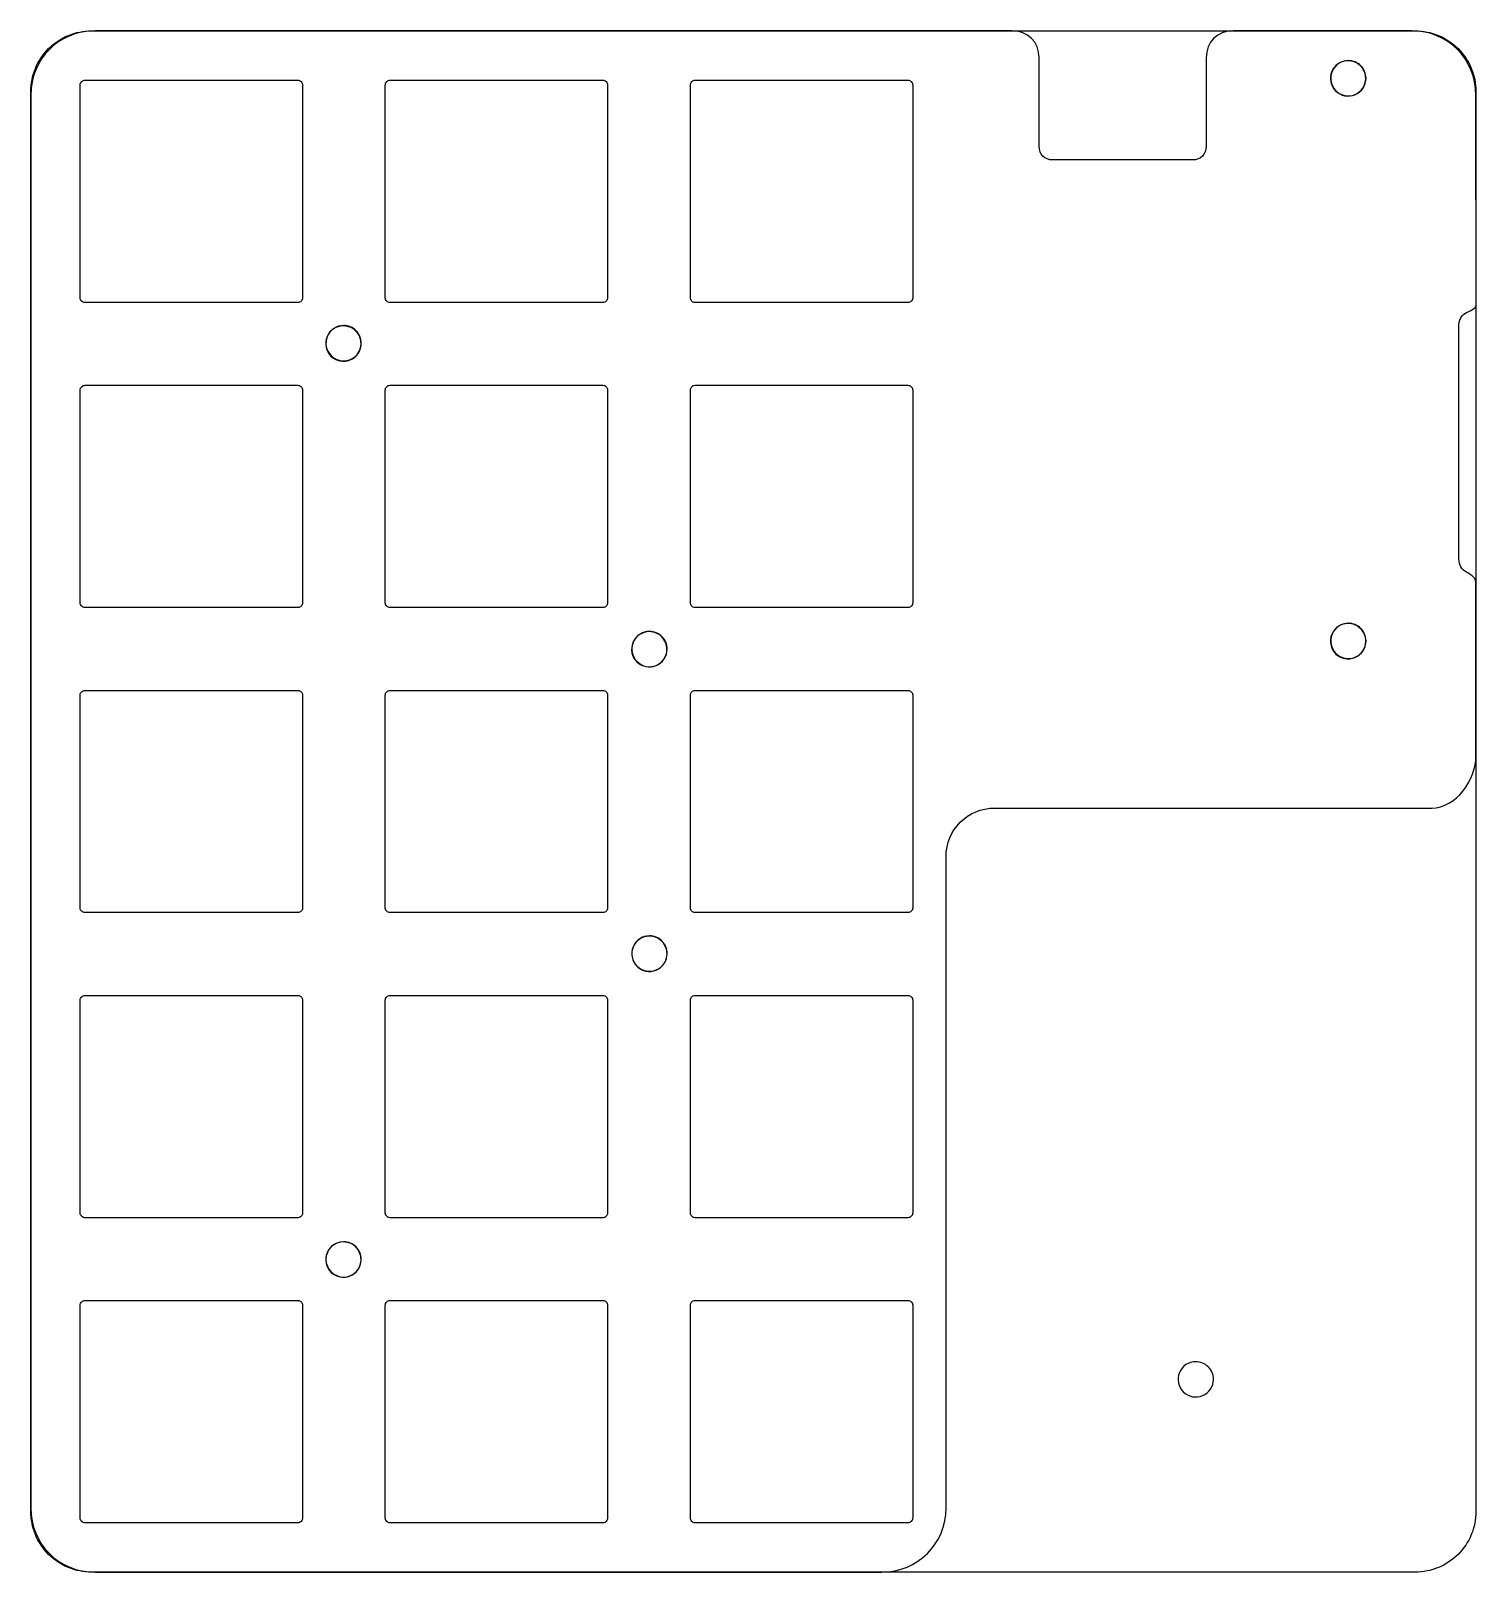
# Model space of a CAD drawing. Header units: millimetres. Extents: x 0.1 to 90.1, y 200.9 to 296.9.
import ezdxf

# ---------------------------------------------------------------- set-up
doc = ezdxf.new("R2010")
doc.units = ezdxf.units.MM
doc.layers.add('Bottom', color=7, linetype='CONTINUOUS')
doc.layers.add('Top', color=7, linetype='CONTINUOUS')

msp = doc.modelspace()

# ---------------------------------------------------------------- linework, layer by layer
at = {"layer": 'Bottom', "color": 7}
for points in [[(3.836849, 296.95), (86.263151, 296.95)], [(0.05, 204.736849), (0.05, 293.163151)], [(90.05, 293.163151), (90.05, 204.736849)], [(86.263151, 200.95), (3.836849, 200.95)]]:
    msp.add_lwpolyline(points, dxfattribs=at)
for points in [[(3.836849, 296.95)], [(82.087799, 295.088319)], [(19.518299, 278.57101)], [(38.565823, 259.527917)], [(82.091919, 260.035181)], [(38.574215, 240.564237)], [(19.517536, 221.519289)], [(72.604126, 214.059709)]]:
    msp.add_lwpolyline(points, close=True, dxfattribs=at)
for points in [[(1.159142, 295.840858), (1.869314, 296.55103), (2.832514, 296.95), (3.836849, 296.95)], [(86.263151, 296.95), (87.267486, 296.95), (88.230686, 296.55103), (88.940858, 295.840858)], [(0.05, 293.163151), (0.05, 294.167486), (0.44897, 295.130686), (1.159142, 295.840858)], [(88.940858, 295.840858), (89.65103, 295.130686), (90.05, 294.167486), (90.05, 293.163151)], [(82.087799, 295.088319), (81.642891, 295.088319), (81.241791, 294.820312), (81.071532, 294.40927)], [(82.865616, 294.766136), (82.659326, 294.972426), (82.379537, 295.088319), (82.087799, 295.088319)], [(83.187799, 293.988319), (83.187799, 294.280057), (83.071906, 294.559846), (82.865616, 294.766136)], [(81.071532, 294.40927), (80.901272, 293.998229), (80.995384, 293.525099), (81.309982, 293.210501)], [(82.508751, 292.972051), (82.919793, 293.14231), (83.187799, 293.54341), (83.187799, 293.988319)], [(81.309982, 293.210501), (81.624579, 292.895903), (82.097709, 292.801792), (82.508751, 292.972051)], [(19.518299, 278.57101), (19.073391, 278.57101), (18.672291, 278.303004), (18.502032, 277.891962)], [(20.296116, 278.248827), (20.089826, 278.455117), (19.810037, 278.57101), (19.518299, 278.57101)], [(18.502032, 277.891962), (18.331772, 277.48092), (18.425884, 277.00779), (18.740482, 276.693193)], [(19.939251, 276.454743), (20.350293, 276.625002), (20.618299, 277.026102), (20.618299, 277.47101)], [(20.618299, 277.47101), (20.618299, 277.762748), (20.502406, 278.042537), (20.296116, 278.248827)], [(18.740482, 276.693193), (19.055079, 276.378595), (19.528209, 276.284483), (19.939251, 276.454743)], [(38.565823, 259.527917), (38.120915, 259.527917), (37.719815, 259.259911), (37.549556, 258.848869)], [(39.34364, 259.205734), (39.13735, 259.412024), (38.857561, 259.527917), (38.565823, 259.527917)], [(39.665823, 258.427917), (39.665823, 258.719655), (39.54993, 258.999444), (39.34364, 259.205734)], [(81.075652, 259.356133), (80.905392, 258.945091), (80.999504, 258.471961), (81.314102, 258.157364)], [(82.091919, 260.035181), (81.647011, 260.035181), (81.245911, 259.767175), (81.075652, 259.356133)], [(82.869736, 259.712998), (82.663446, 259.919288), (82.383657, 260.035181), (82.091919, 260.035181)], [(83.191919, 258.935181), (83.191919, 259.226919), (83.076026, 259.506708), (82.869736, 259.712998)], [(37.549556, 258.848869), (37.379296, 258.437827), (37.473408, 257.964697), (37.788006, 257.6501)], [(38.986775, 257.41165), (39.397817, 257.581909), (39.665823, 257.983009), (39.665823, 258.427917)], [(82.512871, 257.918914), (82.923913, 258.089173), (83.191919, 258.490273), (83.191919, 258.935181)], [(37.788006, 257.6501), (38.102603, 257.335502), (38.575733, 257.24139), (38.986775, 257.41165)], [(81.314102, 258.157364), (81.628699, 257.842766), (82.101829, 257.748654), (82.512871, 257.918914)], [(38.574215, 240.564237), (38.129307, 240.564237), (37.728207, 240.296231), (37.557948, 239.885189)], [(39.352032, 240.242054), (39.145742, 240.448344), (38.865953, 240.564237), (38.574215, 240.564237)], [(39.674215, 239.464237), (39.674215, 239.755975), (39.558322, 240.035764), (39.352032, 240.242054)], [(37.557948, 239.885189), (37.387688, 239.474147), (37.4818, 239.001017), (37.796398, 238.68642)], [(38.995167, 238.44797), (39.406209, 238.618229), (39.674215, 239.019329), (39.674215, 239.464237)], [(37.796398, 238.68642), (38.110995, 238.371822), (38.584125, 238.27771), (38.995167, 238.44797)], [(18.501269, 220.840241), (18.331009, 220.429199), (18.425121, 219.956069), (18.739719, 219.641472)], [(19.517536, 221.519289), (19.072628, 221.519289), (18.671528, 221.251283), (18.501269, 220.840241)], [(20.295353, 221.197106), (20.089063, 221.403396), (19.809274, 221.519289), (19.517536, 221.519289)], [(20.617536, 220.419289), (20.617536, 220.711027), (20.501643, 220.990816), (20.295353, 221.197106)], [(19.938488, 219.403022), (20.34953, 219.573281), (20.617536, 219.974381), (20.617536, 220.419289)], [(18.739719, 219.641472), (19.054316, 219.326874), (19.527446, 219.232762), (19.938488, 219.403022)], [(71.587859, 213.380661), (71.417599, 212.969619), (71.511711, 212.496489), (71.826309, 212.181892)], [(72.604126, 214.059709), (72.159218, 214.059709), (71.758118, 213.791703), (71.587859, 213.380661)], [(73.381943, 213.737526), (73.175653, 213.943816), (72.895864, 214.059709), (72.604126, 214.059709)], [(73.704126, 212.959709), (73.704126, 213.251447), (73.588233, 213.531236), (73.381943, 213.737526)], [(71.826309, 212.181892), (72.140906, 211.867294), (72.614036, 211.773182), (73.025078, 211.943442)], [(73.025078, 211.943442), (73.43612, 212.113701), (73.704126, 212.514801), (73.704126, 212.959709)], [(1.159142, 202.059142), (0.44897, 202.769314), (0.05, 203.732514), (0.05, 204.736849)], [(90.05, 204.736849), (90.05, 203.732514), (89.65103, 202.769314), (88.940858, 202.059142)], [(3.836849, 200.95), (2.832514, 200.95), (1.869314, 201.34897), (1.159142, 202.059142)], [(88.940858, 202.059142), (88.230686, 201.34897), (87.267486, 200.95), (86.263151, 200.95)]]:
    msp.add_open_spline(points, degree=3, dxfattribs=at)
at = {"layer": 'Top', "color": 7}
for points in [[(61.151906, 296.95), (4.05, 296.95)], [(86.049996, 296.95), (74.942906, 296.95)], [(62.843906, 289.7624), (62.843906, 295.258)], [(73.250906, 295.258), (73.250906, 289.76301)], [(3.423415, 293.872848), (16.67611, 293.872848)], [(22.423407, 293.872848), (35.676102, 293.872848)], [(41.423407, 293.872848), (54.676102, 293.872848)], [(0.05, 292.95), (0.05, 204.950002)], [(3.126713, 280.323451), (3.126713, 293.576146)], [(16.972812, 293.576146), (16.972812, 280.323451)], [(22.126705, 280.323451), (22.126705, 293.576146)], [(35.972804, 293.576146), (35.972804, 280.323451)], [(41.126705, 280.323451), (41.126705, 293.576146)], [(54.972804, 293.576146), (54.972804, 280.323451)], [(90.065896, 279.87555), (90.049996, 292.95)], [(72.395906, 288.9085), (63.697906, 288.9085)], [(16.67611, 280.026749), (3.423415, 280.026749)], [(35.676102, 280.026749), (22.423407, 280.026749)], [(54.676102, 280.026749), (41.423407, 280.026749)], [(88.991636, 264.1585), (88.991636, 278.63752)], [(3.126713, 261.323484), (3.126713, 274.576179)], [(3.423415, 274.872881), (16.67611, 274.872881)], [(16.972812, 274.576179), (16.972812, 261.323484)], [(22.126705, 261.323484), (22.126705, 274.576179)], [(22.423407, 274.872881), (35.676102, 274.872881)], [(35.972804, 274.576179), (35.972804, 261.323484)], [(41.126705, 261.323484), (41.126705, 274.576179)], [(41.423407, 274.872881), (54.676102, 274.872881)], [(54.972804, 274.576179), (54.972804, 261.323484)], [(90.049956, 251.787124), (90.049926, 262.63219)], [(16.67611, 261.026782), (3.423415, 261.026782)], [(35.676102, 261.026782), (22.423407, 261.026782)], [(54.676102, 261.026782), (41.423407, 261.026782)], [(3.126713, 242.323467), (3.126713, 255.576162)], [(3.423415, 255.872864), (16.67611, 255.872864)], [(16.972812, 255.576162), (16.972812, 242.323467)], [(22.126705, 242.323467), (22.126705, 255.576162)], [(22.423407, 255.872864), (35.676102, 255.872864)], [(35.972804, 255.576162), (35.972804, 242.323467)], [(41.126705, 242.323467), (41.126705, 255.576162)], [(41.423407, 255.872864), (54.676102, 255.872864)], [(54.972804, 255.576162), (54.972804, 242.323467)], [(60.08797, 248.541134), (87.303966, 248.541134)], [(57.04997, 204.949822), (57.04997, 245.504134)], [(16.67611, 242.026765), (3.423415, 242.026765)], [(35.676102, 242.026765), (22.423407, 242.026765)], [(54.676102, 242.026765), (41.423407, 242.026765)], [(3.126713, 223.323467), (3.126713, 236.576162)], [(3.423415, 236.872864), (16.67611, 236.872864)], [(16.972812, 236.576162), (16.972812, 223.323467)], [(22.126705, 223.323467), (22.126705, 236.576162)], [(22.423407, 236.872864), (35.676102, 236.872864)], [(35.972804, 236.576162), (35.972804, 223.323467)], [(41.126705, 223.323467), (41.126705, 236.576162)], [(41.423407, 236.872864), (54.676102, 236.872864)], [(54.972804, 236.576162), (54.972804, 223.323467)], [(16.67611, 223.026765), (3.423415, 223.026765)], [(35.676102, 223.026765), (22.423407, 223.026765)], [(54.676102, 223.026765), (41.423407, 223.026765)], [(3.126713, 204.323444), (3.126713, 217.576139)], [(3.423415, 217.872841), (16.67611, 217.872841)], [(16.972812, 217.576139), (16.972812, 204.323444)], [(22.126705, 204.323444), (22.126705, 217.576139)], [(22.423407, 217.872841), (35.676102, 217.872841)], [(35.972804, 217.576139), (35.972804, 204.323444)], [(41.126705, 204.323444), (41.126705, 217.576139)], [(41.423407, 217.872841), (54.676102, 217.872841)], [(54.972804, 217.576139), (54.972804, 204.323444)], [(16.67611, 204.026742), (3.423415, 204.026742)], [(35.676102, 204.026742), (22.423407, 204.026742)], [(54.676102, 204.026742), (41.423407, 204.026742)], [(4.05, 200.950002), (53.04997, 200.949822)]]:
    msp.add_lwpolyline(points, dxfattribs=at)
for points in [[(82.104485, 295.095897)], [(3.423415, 293.872848)], [(22.423407, 293.872848)], [(41.423407, 293.872848)], [(19.530146, 278.596431)], [(3.423415, 274.872881)], [(22.423407, 274.872881)], [(41.423407, 274.872881)], [(38.580883, 259.546259)], [(82.104485, 260.049966)], [(3.423415, 255.872864)], [(22.423407, 255.872864)], [(41.423407, 255.872864)], [(38.580883, 240.580133)], [(3.423415, 236.872864)], [(22.423407, 236.872864)], [(41.423407, 236.872864)], [(19.530146, 221.530809)], [(3.423415, 217.872841)], [(22.423407, 217.872841)], [(41.423407, 217.872841)]]:
    msp.add_lwpolyline(points, close=True, dxfattribs=at)
for points in [[(4.05, 296.95), (1.7981, 296.95), (0.05, 295.2017), (0.05, 292.95)], [(62.843906, 295.258), (62.843906, 296.26195), (62.149076, 296.95), (61.151906, 296.95)], [(74.942906, 296.95), (73.939686, 296.95), (73.250906, 296.26841), (73.250906, 295.258)], [(90.049996, 292.95), (90.049996, 295.19871), (88.297726, 296.95), (86.049996, 296.95)], [(82.104485, 295.095897), (81.659577, 295.095897), (81.258477, 294.82789), (81.088218, 294.416848)], [(82.882302, 294.773714), (82.676012, 294.980004), (82.396223, 295.095897), (82.104485, 295.095897)], [(83.204485, 293.995897), (83.204485, 294.287635), (83.088592, 294.567424), (82.882302, 294.773714)], [(3.126713, 293.576146), (3.126713, 293.654836), (3.157973, 293.730303), (3.213615, 293.785946)], [(3.213615, 293.785946), (3.269258, 293.841588), (3.344725, 293.872848), (3.423415, 293.872848)], [(16.67611, 293.872848), (16.7548, 293.872848), (16.830268, 293.841588), (16.88591, 293.785946)], [(16.88591, 293.785946), (16.941553, 293.730303), (16.972812, 293.654836), (16.972812, 293.576146)], [(22.126705, 293.576146), (22.126705, 293.654836), (22.157965, 293.730303), (22.213607, 293.785946)], [(22.213607, 293.785946), (22.269249, 293.841588), (22.344717, 293.872848), (22.423407, 293.872848)], [(35.676102, 293.872848), (35.754792, 293.872848), (35.83026, 293.841588), (35.885902, 293.785946)], [(35.885902, 293.785946), (35.941544, 293.730303), (35.972804, 293.654836), (35.972804, 293.576146)], [(41.126705, 293.576146), (41.126705, 293.654836), (41.157965, 293.730303), (41.213607, 293.785946)], [(41.213607, 293.785946), (41.269249, 293.841588), (41.344717, 293.872848), (41.423407, 293.872848)], [(54.676102, 293.872848), (54.754792, 293.872848), (54.83026, 293.841588), (54.885902, 293.785946)], [(54.885902, 293.785946), (54.941544, 293.730303), (54.972804, 293.654836), (54.972804, 293.576146)], [(81.088218, 294.416848), (80.917958, 294.005807), (81.01207, 293.532677), (81.326668, 293.218079)], [(82.525437, 292.979629), (82.936479, 293.149888), (83.204485, 293.550988), (83.204485, 293.995897)], [(81.326668, 293.218079), (81.641265, 292.903481), (82.114395, 292.80937), (82.525437, 292.979629)], [(63.697906, 288.9085), (63.199666, 288.9085), (62.843906, 289.25754), (62.843906, 289.7624)], [(73.250906, 289.76301), (73.250906, 289.26544), (72.898666, 288.9085), (72.395906, 288.9085)], [(3.213615, 280.113651), (3.157973, 280.169293), (3.126713, 280.244761), (3.126713, 280.323451)], [(16.972812, 280.323451), (16.972812, 280.244761), (16.941553, 280.169293), (16.88591, 280.113651)], [(22.213607, 280.113651), (22.157965, 280.169293), (22.126705, 280.244761), (22.126705, 280.323451)], [(35.972804, 280.323451), (35.972804, 280.244761), (35.941544, 280.169293), (35.885902, 280.113651)], [(41.213607, 280.113651), (41.157965, 280.169293), (41.126705, 280.244761), (41.126705, 280.323451)], [(54.972804, 280.323451), (54.972804, 280.244761), (54.941544, 280.169293), (54.885902, 280.113651)], [(3.423415, 280.026749), (3.344725, 280.026749), (3.269258, 280.058008), (3.213615, 280.113651)], [(16.88591, 280.113651), (16.830268, 280.058008), (16.7548, 280.026749), (16.67611, 280.026749)], [(22.423407, 280.026749), (22.344717, 280.026749), (22.269249, 280.058008), (22.213607, 280.113651)], [(35.885902, 280.113651), (35.83026, 280.058008), (35.754792, 280.026749), (35.676102, 280.026749)], [(41.423407, 280.026749), (41.344717, 280.026749), (41.269249, 280.058008), (41.213607, 280.113651)], [(54.885902, 280.113651), (54.83026, 280.058008), (54.754792, 280.026749), (54.676102, 280.026749)], [(88.991636, 278.63752), (88.991636, 278.8905), (89.120736, 279.20381), (89.393536, 279.3613)], [(89.393536, 279.3613), (89.667726, 279.5196), (90.065896, 279.6292), (90.065896, 279.87555)], [(19.530146, 278.596431), (19.085238, 278.596431), (18.684138, 278.328425), (18.513879, 277.917383)], [(20.307963, 278.274248), (20.101673, 278.480538), (19.821884, 278.596431), (19.530146, 278.596431)], [(18.513879, 277.917383), (18.343619, 277.506341), (18.437731, 277.033211), (18.752329, 276.718614)], [(19.951098, 276.480164), (20.36214, 276.650423), (20.630146, 277.051523), (20.630146, 277.496431)], [(20.630146, 277.496431), (20.630146, 277.788169), (20.514253, 278.067958), (20.307963, 278.274248)], [(18.752329, 276.718614), (19.066926, 276.404016), (19.540056, 276.309904), (19.951098, 276.480164)], [(3.126713, 274.576179), (3.126713, 274.654869), (3.157973, 274.730337), (3.213615, 274.785979)], [(3.213615, 274.785979), (3.269258, 274.841621), (3.344725, 274.872881), (3.423415, 274.872881)], [(16.67611, 274.872881), (16.7548, 274.872881), (16.830268, 274.841621), (16.88591, 274.785979)], [(16.88591, 274.785979), (16.941553, 274.730337), (16.972812, 274.654869), (16.972812, 274.576179)], [(22.126705, 274.576179), (22.126705, 274.654869), (22.157965, 274.730337), (22.213607, 274.785979)], [(22.213607, 274.785979), (22.269249, 274.841621), (22.344717, 274.872881), (22.423407, 274.872881)], [(35.676102, 274.872881), (35.754792, 274.872881), (35.83026, 274.841621), (35.885902, 274.785979)], [(35.885902, 274.785979), (35.941544, 274.730337), (35.972804, 274.654869), (35.972804, 274.576179)], [(41.126705, 274.576179), (41.126705, 274.654869), (41.157965, 274.730337), (41.213607, 274.785979)], [(41.213607, 274.785979), (41.269249, 274.841621), (41.344717, 274.872881), (41.423407, 274.872881)], [(54.676102, 274.872881), (54.754792, 274.872881), (54.83026, 274.841621), (54.885902, 274.785979)], [(54.885902, 274.785979), (54.941544, 274.730337), (54.972804, 274.654869), (54.972804, 274.576179)], [(89.351376, 263.29811), (89.073136, 263.45876), (88.991636, 263.85962), (88.991636, 264.1585)], [(90.049926, 262.63219), (90.049926, 262.9342), (89.642896, 263.12981), (89.351376, 263.29811)], [(3.213615, 261.113684), (3.157973, 261.169326), (3.126713, 261.244794), (3.126713, 261.323484)], [(16.972812, 261.323484), (16.972812, 261.244794), (16.941553, 261.169326), (16.88591, 261.113684)], [(22.213607, 261.113684), (22.157965, 261.169326), (22.126705, 261.244794), (22.126705, 261.323484)], [(35.972804, 261.323484), (35.972804, 261.244794), (35.941544, 261.169326), (35.885902, 261.113684)], [(41.213607, 261.113684), (41.157965, 261.169326), (41.126705, 261.244794), (41.126705, 261.323484)], [(54.972804, 261.323484), (54.972804, 261.244794), (54.941544, 261.169326), (54.885902, 261.113684)], [(3.423415, 261.026782), (3.344725, 261.026782), (3.269258, 261.058042), (3.213615, 261.113684)], [(16.88591, 261.113684), (16.830268, 261.058042), (16.7548, 261.026782), (16.67611, 261.026782)], [(22.423407, 261.026782), (22.344717, 261.026782), (22.269249, 261.058042), (22.213607, 261.113684)], [(35.885902, 261.113684), (35.83026, 261.058042), (35.754792, 261.026782), (35.676102, 261.026782)], [(41.423407, 261.026782), (41.344717, 261.026782), (41.269249, 261.058042), (41.213607, 261.113684)], [(54.885902, 261.113684), (54.83026, 261.058042), (54.754792, 261.026782), (54.676102, 261.026782)], [(38.580883, 259.546259), (38.135975, 259.546259), (37.734875, 259.278253), (37.564616, 258.867211)], [(39.3587, 259.224076), (39.15241, 259.430366), (38.872621, 259.546259), (38.580883, 259.546259)], [(39.680883, 258.446259), (39.680883, 258.737997), (39.56499, 259.017786), (39.3587, 259.224076)], [(81.088218, 259.370918), (80.917958, 258.959876), (81.01207, 258.486746), (81.326668, 258.172149)], [(82.104485, 260.049966), (81.659577, 260.049966), (81.258477, 259.78196), (81.088218, 259.370918)], [(82.882302, 259.727783), (82.676012, 259.934073), (82.396223, 260.049966), (82.104485, 260.049966)], [(83.204485, 258.949966), (83.204485, 259.241704), (83.088592, 259.521493), (82.882302, 259.727783)], [(37.564616, 258.867211), (37.394356, 258.456169), (37.488468, 257.983039), (37.803066, 257.668442)], [(39.001835, 257.429992), (39.412877, 257.600251), (39.680883, 258.001351), (39.680883, 258.446259)], [(82.525437, 257.933699), (82.936479, 258.103958), (83.204485, 258.505058), (83.204485, 258.949966)], [(37.803066, 257.668442), (38.117663, 257.353844), (38.590793, 257.259732), (39.001835, 257.429992)], [(81.326668, 258.172149), (81.641265, 257.857551), (82.114395, 257.763439), (82.525437, 257.933699)], [(3.126713, 255.576162), (3.126713, 255.654852), (3.157973, 255.73032), (3.213615, 255.785962)], [(3.213615, 255.785962), (3.269258, 255.841604), (3.344725, 255.872864), (3.423415, 255.872864)], [(16.67611, 255.872864), (16.7548, 255.872864), (16.830268, 255.841604), (16.88591, 255.785962)], [(16.88591, 255.785962), (16.941553, 255.73032), (16.972812, 255.654852), (16.972812, 255.576162)], [(22.126705, 255.576162), (22.126705, 255.654852), (22.157965, 255.73032), (22.213607, 255.785962)], [(22.213607, 255.785962), (22.269249, 255.841604), (22.344717, 255.872864), (22.423407, 255.872864)], [(35.676102, 255.872864), (35.754792, 255.872864), (35.83026, 255.841604), (35.885902, 255.785962)], [(35.885902, 255.785962), (35.941544, 255.73032), (35.972804, 255.654852), (35.972804, 255.576162)], [(41.126705, 255.576162), (41.126705, 255.654852), (41.157965, 255.73032), (41.213607, 255.785962)], [(41.213607, 255.785962), (41.269249, 255.841604), (41.344717, 255.872864), (41.423407, 255.872864)], [(54.676102, 255.872864), (54.754792, 255.872864), (54.83026, 255.841604), (54.885902, 255.785962)], [(54.885902, 255.785962), (54.941544, 255.73032), (54.972804, 255.654852), (54.972804, 255.576162)], [(87.303926, 248.541134), (88.800866, 248.541134), (90.049956, 250.279094), (90.049956, 251.787124)], [(57.04997, 245.504134), (57.04997, 247.198424), (58.39102, 248.541134), (60.08797, 248.541134)], [(3.213615, 242.113667), (3.157973, 242.169309), (3.126713, 242.244777), (3.126713, 242.323467)], [(3.423415, 242.026765), (3.344725, 242.026765), (3.269258, 242.058025), (3.213615, 242.113667)], [(16.88591, 242.113667), (16.830268, 242.058025), (16.7548, 242.026765), (16.67611, 242.026765)], [(16.972812, 242.323467), (16.972812, 242.244777), (16.941553, 242.169309), (16.88591, 242.113667)], [(22.213607, 242.113667), (22.157965, 242.169309), (22.126705, 242.244777), (22.126705, 242.323467)], [(22.423407, 242.026765), (22.344717, 242.026765), (22.269249, 242.058025), (22.213607, 242.113667)], [(35.885902, 242.113667), (35.83026, 242.058025), (35.754792, 242.026765), (35.676102, 242.026765)], [(35.972804, 242.323467), (35.972804, 242.244777), (35.941544, 242.169309), (35.885902, 242.113667)], [(41.213607, 242.113667), (41.157965, 242.169309), (41.126705, 242.244777), (41.126705, 242.323467)], [(41.423407, 242.026765), (41.344717, 242.026765), (41.269249, 242.058025), (41.213607, 242.113667)], [(54.885902, 242.113667), (54.83026, 242.058025), (54.754792, 242.026765), (54.676102, 242.026765)], [(54.972804, 242.323467), (54.972804, 242.244777), (54.941544, 242.169309), (54.885902, 242.113667)], [(38.580883, 240.580133), (38.135975, 240.580133), (37.734875, 240.312127), (37.564616, 239.901085)], [(39.3587, 240.25795), (39.15241, 240.46424), (38.872621, 240.580133), (38.580883, 240.580133)], [(39.680883, 239.480133), (39.680883, 239.771871), (39.56499, 240.05166), (39.3587, 240.25795)], [(37.564616, 239.901085), (37.394356, 239.490043), (37.488468, 239.016913), (37.803066, 238.702316)], [(39.001835, 238.463866), (39.412877, 238.634125), (39.680883, 239.035225), (39.680883, 239.480133)], [(37.803066, 238.702316), (38.117663, 238.387718), (38.590793, 238.293606), (39.001835, 238.463866)], [(3.126713, 236.576162), (3.126713, 236.654852), (3.157973, 236.73032), (3.213615, 236.785962)], [(3.213615, 236.785962), (3.269258, 236.841604), (3.344725, 236.872864), (3.423415, 236.872864)], [(16.67611, 236.872864), (16.7548, 236.872864), (16.830268, 236.841604), (16.88591, 236.785962)], [(16.88591, 236.785962), (16.941553, 236.73032), (16.972812, 236.654852), (16.972812, 236.576162)], [(22.126705, 236.576162), (22.126705, 236.654852), (22.157965, 236.73032), (22.213607, 236.785962)], [(22.213607, 236.785962), (22.269249, 236.841604), (22.344717, 236.872864), (22.423407, 236.872864)], [(35.676102, 236.872864), (35.754792, 236.872864), (35.83026, 236.841604), (35.885902, 236.785962)], [(35.885902, 236.785962), (35.941544, 236.73032), (35.972804, 236.654852), (35.972804, 236.576162)], [(41.126705, 236.576162), (41.126705, 236.654852), (41.157965, 236.73032), (41.213607, 236.785962)], [(41.213607, 236.785962), (41.269249, 236.841604), (41.344717, 236.872864), (41.423407, 236.872864)], [(54.676102, 236.872864), (54.754792, 236.872864), (54.83026, 236.841604), (54.885902, 236.785962)], [(54.885902, 236.785962), (54.941544, 236.73032), (54.972804, 236.654852), (54.972804, 236.576162)], [(3.213615, 223.113667), (3.157973, 223.169309), (3.126713, 223.244777), (3.126713, 223.323467)], [(3.423415, 223.026765), (3.344725, 223.026765), (3.269258, 223.058025), (3.213615, 223.113667)], [(16.88591, 223.113667), (16.830268, 223.058025), (16.7548, 223.026765), (16.67611, 223.026765)], [(16.972812, 223.323467), (16.972812, 223.244777), (16.941553, 223.169309), (16.88591, 223.113667)], [(22.213607, 223.113667), (22.157965, 223.169309), (22.126705, 223.244777), (22.126705, 223.323467)], [(22.423407, 223.026765), (22.344717, 223.026765), (22.269249, 223.058025), (22.213607, 223.113667)], [(35.885902, 223.113667), (35.83026, 223.058025), (35.754792, 223.026765), (35.676102, 223.026765)], [(35.972804, 223.323467), (35.972804, 223.244777), (35.941544, 223.169309), (35.885902, 223.113667)], [(41.213607, 223.113667), (41.157965, 223.169309), (41.126705, 223.244777), (41.126705, 223.323467)], [(41.423407, 223.026765), (41.344717, 223.026765), (41.269249, 223.058025), (41.213607, 223.113667)], [(54.885902, 223.113667), (54.83026, 223.058025), (54.754792, 223.026765), (54.676102, 223.026765)], [(54.972804, 223.323467), (54.972804, 223.244777), (54.941544, 223.169309), (54.885902, 223.113667)], [(19.530146, 221.530809), (18.922633, 221.530809), (18.430146, 221.038322), (18.430146, 220.430809)], [(20.307963, 221.208626), (20.101673, 221.414916), (19.821884, 221.530809), (19.530146, 221.530809)], [(20.630146, 220.430809), (20.630146, 220.722547), (20.514253, 221.002336), (20.307963, 221.208626)], [(18.430146, 220.430809), (18.430146, 219.823296), (18.922633, 219.330809), (19.530146, 219.330809)], [(19.530146, 219.330809), (20.137659, 219.330809), (20.630146, 219.823296), (20.630146, 220.430809)], [(3.126713, 217.576139), (3.126713, 217.654829), (3.157973, 217.730297), (3.213615, 217.785939)], [(3.213615, 217.785939), (3.269258, 217.841581), (3.344725, 217.872841), (3.423415, 217.872841)], [(16.67611, 217.872841), (16.7548, 217.872841), (16.830268, 217.841581), (16.88591, 217.785939)], [(16.88591, 217.785939), (16.941553, 217.730297), (16.972812, 217.654829), (16.972812, 217.576139)], [(22.126705, 217.576139), (22.126705, 217.654829), (22.157965, 217.730297), (22.213607, 217.785939)], [(22.213607, 217.785939), (22.269249, 217.841581), (22.344717, 217.872841), (22.423407, 217.872841)], [(35.676102, 217.872841), (35.754792, 217.872841), (35.83026, 217.841581), (35.885902, 217.785939)], [(35.885902, 217.785939), (35.941544, 217.730297), (35.972804, 217.654829), (35.972804, 217.576139)], [(41.126705, 217.576139), (41.126705, 217.654829), (41.157965, 217.730297), (41.213607, 217.785939)], [(41.213607, 217.785939), (41.269249, 217.841581), (41.344717, 217.872841), (41.423407, 217.872841)], [(54.676102, 217.872841), (54.754792, 217.872841), (54.83026, 217.841581), (54.885902, 217.785939)], [(54.885902, 217.785939), (54.941544, 217.730297), (54.972804, 217.654829), (54.972804, 217.576139)], [(0.05, 204.950002), (0.05, 202.699922), (1.79984, 200.950002), (4.05, 200.950002)], [(53.04997, 200.949822), (55.28949, 200.949822), (57.04997, 202.720882), (57.04997, 204.949822)], [(3.213615, 204.113644), (3.157973, 204.169286), (3.126713, 204.244754), (3.126713, 204.323444)], [(3.423415, 204.026742), (3.344725, 204.026742), (3.269258, 204.058002), (3.213615, 204.113644)], [(16.88591, 204.113644), (16.830268, 204.058002), (16.7548, 204.026742), (16.67611, 204.026742)], [(16.972812, 204.323444), (16.972812, 204.244754), (16.941553, 204.169286), (16.88591, 204.113644)], [(22.213607, 204.113644), (22.157965, 204.169286), (22.126705, 204.244754), (22.126705, 204.323444)], [(22.423407, 204.026742), (22.344717, 204.026742), (22.269249, 204.058002), (22.213607, 204.113644)], [(35.885902, 204.113644), (35.83026, 204.058002), (35.754792, 204.026742), (35.676102, 204.026742)], [(35.972804, 204.323444), (35.972804, 204.244754), (35.941544, 204.169286), (35.885902, 204.113644)], [(41.213607, 204.113644), (41.157965, 204.169286), (41.126705, 204.244754), (41.126705, 204.323444)], [(41.423407, 204.026742), (41.344717, 204.026742), (41.269249, 204.058002), (41.213607, 204.113644)], [(54.885902, 204.113644), (54.83026, 204.058002), (54.754792, 204.026742), (54.676102, 204.026742)], [(54.972804, 204.323444), (54.972804, 204.244754), (54.941544, 204.169286), (54.885902, 204.113644)]]:
    msp.add_open_spline(points, degree=3, dxfattribs=at)

doc.saveas('drawing.dxf')
